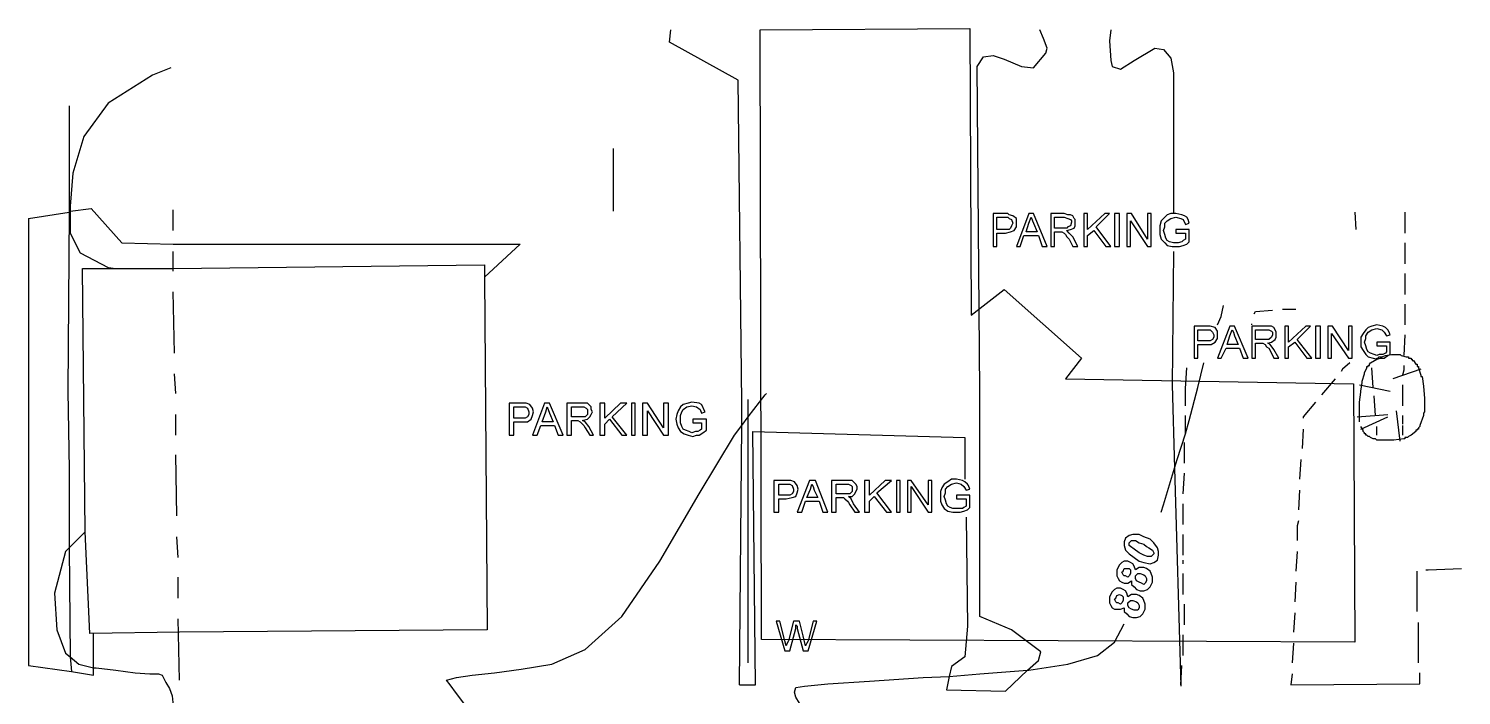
# Model space of a CAD drawing. Header units: feet. Extents: x -3749 to 15459, y 505 to 24761.
# Drawn here: x 463 to 5139, y 19191 to 21369 of the extents above; entities that cross this region are included whole.
import ezdxf

# ---------------------------------------------------------------- set-up
doc = ezdxf.new("R2010")
doc.units = ezdxf.units.FT
for name, color, linetype in [('Buildings', 2, 'CONTINUOUS'), ('Streets', 4, 'CONTINUOUS'), ('Topo Lines', 6, 'CONTINUOUS')]:
    doc.layers.add(name, color=color, linetype=linetype)

msp = doc.modelspace()

# ---------------------------------------------------------------- linework, layer by layer
at = {"layer": 'Buildings'}
for points in [[(2855.2, 19372.9), (2851.2, 21364.9), (3535.2, 21368.9), (3539.2, 20432.9), (3647.2, 20516.9), (3899.2, 20292.9), (3847.2, 20224.9), (4787.2, 20208.9), (4791.2, 19364.9), (2855.2, 19372.9)], [(935.2, 20708.9), (935.2, 20776.9)], [(3611.2, 20656.9), (3623.2, 20656.9), (3623.2, 20700.9), (3651.2, 20700.9), (3667.2, 20704.9), (3679.2, 20708.9), (3687.2, 20720.9), (3687.2, 20732.9), (3687.2, 20748.9), (3675.2, 20756.9), (3663.2, 20760.9), (3659.2, 20764.9), (3647.2, 20764.9), (3611.2, 20764.9), (3611.2, 20656.9)], [(3687.2, 20656.9), (3699.2, 20656.9), (3711.2, 20692.9), (3759.2, 20692.9), (3771.2, 20656.9), (3787.2, 20656.9), (3743.2, 20764.9), (3727.2, 20764.9), (3687.2, 20656.9)], [(3799.2, 20656.9), (3811.2, 20656.9), (3811.2, 20704.9), (3827.2, 20704.9), (3835.2, 20704.9), (3843.2, 20700.9), (3847.2, 20696.9), (3851.2, 20688.9), (3859.2, 20680.9), (3871.2, 20656.9), (3887.2, 20656.9), (3871.2, 20688.9), (3859.2, 20700.9), (3851.2, 20708.9), (3863.2, 20712.9), (3875.2, 20716.9), (3879.2, 20724.9), (3879.2, 20736.9), (3879.2, 20744.9), (3875.2, 20748.9), (3871.2, 20756.9), (3863.2, 20760.9), (3855.2, 20760.9), (3843.2, 20764.9), (3799.2, 20764.9), (3799.2, 20656.9)], [(3907.2, 20656.9), (3919.2, 20656.9), (3919.2, 20692.9), (3939.2, 20708.9), (3979.2, 20656.9), (3995.2, 20656.9), (3947.2, 20720.9), (3991.2, 20764.9), (3975.2, 20764.9), (3919.2, 20712.9), (3919.2, 20764.9), (3907.2, 20764.9), (3907.2, 20656.9)], [(4007.2, 20656.9), (4023.2, 20656.9), (4023.2, 20764.9), (4007.2, 20764.9), (4007.2, 20656.9)], [(4047.2, 20656.9), (4059.2, 20656.9), (4059.2, 20740.9), (4115.2, 20656.9), (4127.2, 20656.9), (4127.2, 20764.9), (4115.2, 20764.9), (4115.2, 20680.9), (4063.2, 20764.9), (4047.2, 20764.9), (4047.2, 20656.9)], [(4207.2, 20700.9), (4239.2, 20700.9), (4239.2, 20680.9), (4231.2, 20676.9), (4227.2, 20672.9), (4215.2, 20668.9), (4207.2, 20668.9), (4199.2, 20668.9), (4187.2, 20672.9), (4179.2, 20676.9), (4175.2, 20684.9), (4171.2, 20696.9), (4167.2, 20708.9), (4171.2, 20720.9), (4171.2, 20732.9), (4179.2, 20740.9), (4191.2, 20748.9), (4207.2, 20752.9), (4223.2, 20748.9), (4231.2, 20744.9), (4239.2, 20728.9), (4251.2, 20732.9), (4247.2, 20744.9), (4243.2, 20752.9), (4235.2, 20756.9), (4227.2, 20760.9), (4207.2, 20764.9), (4191.2, 20764.9), (4179.2, 20760.9), (4167.2, 20748.9), (4159.2, 20740.9), (4155.2, 20724.9), (4155.2, 20708.9), (4155.2, 20696.9), (4159.2, 20680.9), (4171.2, 20668.9), (4179.2, 20660.9), (4195.2, 20656.9), (4207.2, 20656.9), (4219.2, 20656.9), (4231.2, 20660.9), (4243.2, 20664.9), (4251.2, 20672.9), (4251.2, 20712.9), (4207.2, 20712.9), (4207.2, 20700.9)], [(4791.2, 20768.9), (4795.2, 20712.9)], [(4955.2, 20768.9), (4955.2, 20700.9)], [(3623.2, 20712.9), (3623.2, 20752.9), (3651.2, 20752.9), (3659.2, 20752.9), (3663.2, 20748.9), (3671.2, 20744.9), (3675.2, 20732.9), (3671.2, 20724.9), (3667.2, 20716.9), (3663.2, 20712.9), (3651.2, 20712.9), (3623.2, 20712.9)], [(3719.2, 20704.9), (3727.2, 20732.9), (3735.2, 20752.9), (3739.2, 20740.9), (3743.2, 20732.9), (3755.2, 20704.9), (3719.2, 20704.9)], [(3811.2, 20716.9), (3811.2, 20752.9), (3843.2, 20752.9), (3855.2, 20748.9), (3863.2, 20744.9), (3867.2, 20740.9), (3867.2, 20736.9), (3863.2, 20724.9), (3855.2, 20720.9), (3851.2, 20716.9), (3843.2, 20716.9), (3811.2, 20716.9)], [(4955.2, 20668.9), (4955.2, 20600.9)], [(935.2, 20576.9), (935.2, 20640.9)], [(1951.2, 20556.9), (1959.2, 19404.9), (955.2, 19396.9), (663.2, 19392.9), (647.2, 19724.9), (639.2, 20584.9), (747.2, 20584.9), (935.2, 20584.9), (1951.2, 20596.9), (1951.2, 20556.9)], [(4955.2, 20568.9), (4955.2, 20500.9)], [(939.2, 20308.9), (935.2, 20508.9)], [(4463.2, 20436.9), (4467.2, 20444.9), (4523.2, 20448.9)], [(4555.2, 20452.9), (4599.2, 20452.9)], [(4955.2, 20468.9), (4955.2, 20400.9)], [(4267.2, 20292.9), (4279.2, 20292.9), (4279.2, 20336.9), (4307.2, 20336.9), (4323.2, 20336.9), (4335.2, 20344.9), (4343.2, 20356.9), (4343.2, 20368.9), (4343.2, 20380.9), (4335.2, 20392.9), (4319.2, 20396.9), (4315.2, 20396.9), (4307.2, 20396.9), (4267.2, 20396.9), (4267.2, 20292.9)], [(4343.2, 20292.9), (4355.2, 20292.9), (4371.2, 20324.9), (4415.2, 20324.9), (4427.2, 20292.9), (4443.2, 20292.9), (4399.2, 20396.9), (4383.2, 20396.9), (4343.2, 20292.9)], [(4455.2, 20400.9), (4455.2, 20404.9)], [(4455.2, 20292.9), (4467.2, 20292.9), (4467.2, 20340.9), (4483.2, 20340.9), (4491.2, 20340.9), (4499.2, 20336.9), (4503.2, 20328.9), (4511.2, 20324.9), (4515.2, 20316.9), (4527.2, 20292.9), (4543.2, 20292.9), (4527.2, 20320.9), (4515.2, 20336.9), (4507.2, 20340.9), (4519.2, 20344.9), (4531.2, 20352.9), (4535.2, 20360.9), (4535.2, 20368.9), (4535.2, 20376.9), (4531.2, 20384.9), (4527.2, 20392.9), (4519.2, 20396.9), (4511.2, 20396.9), (4499.2, 20396.9), (4455.2, 20396.9), (4455.2, 20292.9)], [(4563.2, 20292.9), (4575.2, 20292.9), (4575.2, 20328.9), (4595.2, 20344.9), (4635.2, 20292.9), (4651.2, 20292.9), (4603.2, 20352.9), (4647.2, 20396.9), (4631.2, 20396.9), (4575.2, 20344.9), (4575.2, 20396.9), (4563.2, 20396.9), (4563.2, 20292.9)], [(4663.2, 20292.9), (4679.2, 20292.9), (4679.2, 20396.9), (4663.2, 20396.9), (4663.2, 20292.9)], [(4703.2, 20292.9), (4715.2, 20292.9), (4715.2, 20372.9), (4771.2, 20292.9), (4783.2, 20292.9), (4783.2, 20396.9), (4771.2, 20396.9), (4771.2, 20316.9), (4719.2, 20396.9), (4703.2, 20396.9), (4703.2, 20292.9)], [(4863.2, 20332.9), (4895.2, 20332.9), (4895.2, 20312.9), (4891.2, 20308.9), (4883.2, 20304.9), (4871.2, 20304.9), (4863.2, 20300.9), (4855.2, 20304.9), (4843.2, 20308.9), (4835.2, 20312.9), (4831.2, 20320.9), (4827.2, 20332.9), (4823.2, 20344.9), (4827.2, 20356.9), (4827.2, 20364.9), (4835.2, 20376.9), (4847.2, 20384.9), (4863.2, 20388.9), (4879.2, 20384.9), (4887.2, 20376.9), (4895.2, 20364.9), (4907.2, 20368.9), (4903.2, 20376.9), (4899.2, 20384.9), (4891.2, 20392.9), (4883.2, 20396.9), (4863.2, 20400.9), (4847.2, 20396.9), (4835.2, 20392.9), (4827.2, 20384.9), (4819.2, 20372.9), (4811.2, 20360.9), (4811.2, 20344.9), (4811.2, 20328.9), (4819.2, 20316.9), (4827.2, 20304.9), (4835.2, 20296.9), (4851.2, 20292.9), (4863.2, 20288.9), (4875.2, 20292.9), (4887.2, 20292.9), (4899.2, 20300.9), (4907.2, 20304.9), (4907.2, 20344.9), (4863.2, 20344.9), (4863.2, 20332.9)], [(4279.2, 20348.9), (4279.2, 20384.9), (4307.2, 20384.9), (4315.2, 20384.9), (4319.2, 20384.9), (4327.2, 20376.9), (4331.2, 20368.9), (4331.2, 20360.9), (4327.2, 20352.9), (4319.2, 20348.9), (4307.2, 20348.9), (4279.2, 20348.9)], [(4375.2, 20336.9), (4383.2, 20364.9), (4391.2, 20384.9), (4395.2, 20376.9), (4399.2, 20364.9), (4411.2, 20336.9), (4375.2, 20336.9)], [(4467.2, 20352.9), (4467.2, 20384.9), (4499.2, 20384.9), (4511.2, 20384.9), (4519.2, 20380.9), (4523.2, 20376.9), (4523.2, 20368.9), (4519.2, 20360.9), (4511.2, 20352.9), (4507.2, 20352.9), (4499.2, 20352.9), (4467.2, 20352.9)], [(4955.2, 20368.9), (4951.2, 20300.9)], [(4239.2, 20192.9), (4243.2, 20260.9)], [(4775.2, 20276.9), (4751.2, 20256.9), (4747.2, 20248.9)], [(4851.2, 20196.9), (4847.2, 20260.9)], [(4951.2, 20252.9), (4947.2, 20236.9)], [(4951.2, 20268.9), (4951.2, 20252.9)], [(943.2, 20176.9), (939.2, 20240.9)], [(4727.2, 20224.9), (4683.2, 20172.9)], [(4947.2, 20204.9), (4947.2, 20136.9)], [(2811.2, 20100.9), (2811.2, 20156.9)], [(4239.2, 20136.9), (4239.2, 20192.9)], [(4859.2, 20104.9), (4855.2, 20168.9)], [(943.2, 20040.9), (943.2, 20108.9)], [(2031.2, 20040.9), (2047.2, 20040.9), (2047.2, 20084.9), (2071.2, 20084.9), (2091.2, 20084.9), (2103.2, 20092.9), (2107.2, 20104.9), (2111.2, 20116.9), (2107.2, 20128.9), (2099.2, 20140.9), (2087.2, 20144.9), (2079.2, 20144.9), (2071.2, 20144.9), (2031.2, 20144.9), (2031.2, 20040.9)], [(2047.2, 20096.9), (2047.2, 20132.9), (2071.2, 20132.9), (2079.2, 20132.9), (2083.2, 20132.9), (2091.2, 20128.9), (2095.2, 20116.9), (2095.2, 20108.9), (2091.2, 20100.9), (2083.2, 20096.9), (2071.2, 20096.9), (2047.2, 20096.9)], [(2107.2, 20040.9), (2123.2, 20040.9), (2135.2, 20072.9), (2179.2, 20072.9), (2191.2, 20040.9), (2207.2, 20040.9), (2163.2, 20144.9), (2147.2, 20144.9), (2107.2, 20040.9)], [(2139.2, 20084.9), (2151.2, 20116.9), (2155.2, 20132.9), (2159.2, 20124.9), (2163.2, 20112.9), (2175.2, 20084.9), (2139.2, 20084.9)], [(2219.2, 20040.9), (2235.2, 20040.9), (2235.2, 20088.9), (2251.2, 20088.9), (2255.2, 20088.9), (2263.2, 20084.9), (2271.2, 20076.9), (2275.2, 20072.9), (2279.2, 20064.9), (2295.2, 20040.9), (2307.2, 20040.9), (2291.2, 20068.9), (2279.2, 20084.9), (2271.2, 20088.9), (2287.2, 20092.9), (2295.2, 20100.9), (2299.2, 20108.9), (2303.2, 20116.9), (2299.2, 20124.9), (2299.2, 20132.9), (2291.2, 20140.9), (2287.2, 20144.9), (2279.2, 20144.9), (2267.2, 20144.9), (2219.2, 20144.9), (2219.2, 20040.9)], [(2235.2, 20100.9), (2235.2, 20132.9), (2267.2, 20132.9), (2275.2, 20132.9), (2283.2, 20128.9), (2287.2, 20124.9), (2287.2, 20116.9), (2287.2, 20108.9), (2279.2, 20100.9), (2271.2, 20100.9), (2263.2, 20100.9), (2235.2, 20100.9)], [(2327.2, 20040.9), (2343.2, 20040.9), (2343.2, 20076.9), (2359.2, 20092.9), (2399.2, 20040.9), (2415.2, 20040.9), (2367.2, 20100.9), (2415.2, 20144.9), (2395.2, 20144.9), (2343.2, 20096.9), (2343.2, 20144.9), (2327.2, 20144.9), (2327.2, 20040.9)], [(2431.2, 20040.9), (2443.2, 20040.9), (2443.2, 20144.9), (2431.2, 20144.9), (2431.2, 20040.9)], [(2467.2, 20040.9), (2483.2, 20040.9), (2483.2, 20120.9), (2535.2, 20040.9), (2551.2, 20040.9), (2551.2, 20144.9), (2535.2, 20144.9), (2535.2, 20064.9), (2483.2, 20144.9), (2467.2, 20144.9), (2467.2, 20040.9)], [(2631.2, 20080.9), (2659.2, 20080.9), (2659.2, 20060.9), (2655.2, 20056.9), (2647.2, 20052.9), (2639.2, 20052.9), (2627.2, 20048.9), (2619.2, 20052.9), (2607.2, 20056.9), (2599.2, 20060.9), (2595.2, 20068.9), (2591.2, 20080.9), (2591.2, 20092.9), (2591.2, 20104.9), (2595.2, 20116.9), (2599.2, 20124.9), (2611.2, 20132.9), (2627.2, 20136.9), (2643.2, 20132.9), (2655.2, 20124.9), (2659.2, 20112.9), (2671.2, 20116.9), (2667.2, 20124.9), (2663.2, 20132.9), (2659.2, 20140.9), (2651.2, 20144.9), (2627.2, 20148.9), (2615.2, 20144.9), (2599.2, 20140.9), (2591.2, 20132.9), (2583.2, 20120.9), (2579.2, 20108.9), (2575.2, 20092.9), (2579.2, 20076.9), (2583.2, 20064.9), (2591.2, 20052.9), (2603.2, 20044.9), (2615.2, 20040.9), (2631.2, 20036.9), (2643.2, 20040.9), (2651.2, 20040.9), (2663.2, 20048.9), (2675.2, 20056.9), (2675.2, 20092.9), (2631.2, 20092.9), (2631.2, 20080.9)], [(4663.2, 20148.9), (4623.2, 20100.9), (4623.2, 20096.9)], [(2811.2, 19296.9), (2811.2, 20100.9)], [(4239.2, 20044.9), (4239.2, 20104.9)], [(4623.2, 20060.9), (4619.2, 19996.9)], [(4863.2, 20040.9), (4863.2, 20068.9)], [(4947.2, 20104.9), (4947.2, 20076.9)], [(4947.2, 20072.9), (4947.2, 20040.9)], [(4235.2, 19948.9), (4235.2, 20016.9)], [(947.2, 19776.9), (943.2, 19976.9)], [(4615.2, 19960.9), (4611.2, 19896.9)], [(2895.2, 19788.9), (2911.2, 19788.9), (2911.2, 19832.9), (2935.2, 19832.9), (2955.2, 19836.9), (2967.2, 19840.9), (2971.2, 19852.9), (2975.2, 19864.9), (2971.2, 19876.9), (2963.2, 19888.9), (2951.2, 19892.9), (2943.2, 19892.9), (2935.2, 19892.9), (2895.2, 19892.9), (2895.2, 19788.9)], [(2911.2, 19844.9), (2911.2, 19880.9), (2935.2, 19880.9), (2943.2, 19880.9), (2947.2, 19880.9), (2955.2, 19876.9), (2959.2, 19864.9), (2959.2, 19856.9), (2955.2, 19848.9), (2947.2, 19844.9), (2935.2, 19844.9), (2911.2, 19844.9)], [(2971.2, 19788.9), (2987.2, 19788.9), (2999.2, 19824.9), (3043.2, 19824.9), (3055.2, 19788.9), (3071.2, 19788.9), (3031.2, 19892.9), (3011.2, 19892.9), (2971.2, 19788.9)], [(3003.2, 19836.9), (3015.2, 19864.9), (3019.2, 19880.9), (3023.2, 19872.9), (3027.2, 19860.9), (3039.2, 19836.9), (3003.2, 19836.9)], [(3083.2, 19788.9), (3099.2, 19788.9), (3099.2, 19836.9), (3115.2, 19836.9), (3123.2, 19836.9), (3127.2, 19832.9), (3135.2, 19824.9), (3139.2, 19820.9), (3143.2, 19812.9), (3159.2, 19788.9), (3175.2, 19788.9), (3155.2, 19816.9), (3147.2, 19832.9), (3139.2, 19840.9), (3151.2, 19840.9), (3159.2, 19848.9), (3163.2, 19856.9), (3167.2, 19864.9), (3167.2, 19872.9), (3163.2, 19880.9), (3155.2, 19888.9), (3151.2, 19892.9), (3143.2, 19892.9), (3131.2, 19892.9), (3083.2, 19892.9), (3083.2, 19788.9)], [(3099.2, 19848.9), (3099.2, 19880.9), (3131.2, 19880.9), (3139.2, 19880.9), (3147.2, 19876.9), (3151.2, 19872.9), (3151.2, 19864.9), (3151.2, 19856.9), (3143.2, 19848.9), (3135.2, 19848.9), (3127.2, 19848.9), (3099.2, 19848.9)], [(3191.2, 19788.9), (3207.2, 19788.9), (3207.2, 19824.9), (3223.2, 19840.9), (3263.2, 19788.9), (3279.2, 19788.9), (3231.2, 19852.9), (3279.2, 19892.9), (3259.2, 19892.9), (3207.2, 19844.9), (3207.2, 19892.9), (3191.2, 19892.9), (3191.2, 19788.9)], [(3295.2, 19788.9), (3307.2, 19788.9), (3307.2, 19892.9), (3295.2, 19892.9), (3295.2, 19788.9)], [(3331.2, 19788.9), (3343.2, 19788.9), (3343.2, 19872.9), (3399.2, 19788.9), (3411.2, 19788.9), (3411.2, 19892.9), (3399.2, 19892.9), (3399.2, 19812.9), (3343.2, 19892.9), (3331.2, 19892.9), (3331.2, 19788.9)], [(3491.2, 19832.9), (3523.2, 19832.9), (3523.2, 19808.9), (3515.2, 19804.9), (3511.2, 19800.9), (3499.2, 19800.9), (3491.2, 19800.9), (3479.2, 19800.9), (3471.2, 19804.9), (3463.2, 19808.9), (3459.2, 19816.9), (3455.2, 19828.9), (3451.2, 19840.9), (3455.2, 19852.9), (3455.2, 19864.9), (3463.2, 19872.9), (3475.2, 19880.9), (3491.2, 19884.9), (3507.2, 19880.9), (3515.2, 19872.9), (3523.2, 19860.9), (3535.2, 19864.9), (3531.2, 19876.9), (3527.2, 19880.9), (3519.2, 19888.9), (3511.2, 19892.9), (3491.2, 19896.9), (3475.2, 19896.9), (3463.2, 19888.9), (3451.2, 19880.9), (3443.2, 19868.9), (3439.2, 19856.9), (3439.2, 19840.9), (3439.2, 19824.9), (3443.2, 19812.9), (3451.2, 19800.9), (3463.2, 19792.9), (3479.2, 19788.9), (3491.2, 19788.9), (3503.2, 19788.9), (3515.2, 19792.9), (3527.2, 19796.9), (3535.2, 19804.9), (3535.2, 19844.9), (3491.2, 19844.9), (3491.2, 19832.9)], [(4231.2, 19848.9), (4235.2, 19916.9)], [(4611.2, 19860.9), (4607.2, 19796.9)], [(4231.2, 19748.9), (4231.2, 19816.9)], [(4607.2, 19760.9), (4603.2, 19744.9), (4603.2, 19696.9)], [(951.2, 19640.9), (947.2, 19708.9)], [(4103.2, 19624.9), (4123.2, 19620.9), (4135.2, 19624.9), (4147.2, 19632.9), (4151.2, 19648.9), (4151.2, 19660.9), (4147.2, 19672.9), (4135.2, 19688.9), (4123.2, 19700.9), (4103.2, 19708.9), (4087.2, 19716.9), (4067.2, 19716.9), (4055.2, 19712.9), (4043.2, 19704.9), (4039.2, 19692.9), (4039.2, 19680.9), (4043.2, 19664.9), (4055.2, 19652.9), (4071.2, 19640.9), (4087.2, 19628.9), (4103.2, 19624.9)], [(4115.2, 19644.9), (4103.2, 19648.9), (4087.2, 19656.9), (4071.2, 19668.9), (4059.2, 19676.9), (4055.2, 19680.9), (4055.2, 19688.9), (4063.2, 19696.9), (4075.2, 19696.9), (4087.2, 19688.9), (4103.2, 19684.9), (4111.2, 19676.9), (4119.2, 19672.9), (4131.2, 19664.9), (4135.2, 19656.9), (4135.2, 19652.9), (4127.2, 19644.9), (4123.2, 19644.9), (4115.2, 19644.9)], [(4231.2, 19648.9), (4231.2, 19704.9), (4231.2, 19716.9)], [(4603.2, 19660.9), (4599.2, 19596.9)], [(4063.2, 19564.9), (4063.2, 19552.9), (4071.2, 19544.9), (4079.2, 19536.9), (4091.2, 19532.9), (4103.2, 19532.9), (4115.2, 19536.9), (4123.2, 19544.9), (4131.2, 19560.9), (4131.2, 19568.9), (4131.2, 19576.9), (4127.2, 19588.9), (4123.2, 19596.9), (4111.2, 19604.9), (4103.2, 19608.9), (4087.2, 19608.9), (4075.2, 19600.9), (4071.2, 19612.9), (4067.2, 19620.9), (4059.2, 19624.9), (4051.2, 19628.9), (4039.2, 19628.9), (4031.2, 19624.9), (4023.2, 19616.9), (4015.2, 19600.9), (4015.2, 19592.9), (4015.2, 19580.9), (4019.2, 19572.9), (4023.2, 19564.9), (4031.2, 19560.9), (4039.2, 19556.9), (4051.2, 19556.9), (4063.2, 19564.9)], [(4043.2, 19580.9), (4039.2, 19580.9), (4035.2, 19584.9), (4031.2, 19592.9), (4035.2, 19596.9), (4039.2, 19604.9), (4047.2, 19604.9), (4055.2, 19604.9), (4059.2, 19600.9), (4059.2, 19592.9), (4059.2, 19588.9), (4055.2, 19580.9), (4051.2, 19576.9), (4043.2, 19580.9)], [(4231.2, 19620.9), (4231.2, 19632.9)], [(4995.2, 19464.9), (4995.2, 19596.9)], [(5023.2, 19600.9), (5031.2, 19600.9)], [(5031.2, 19600.9), (5139.2, 19604.9)], [(951.2, 19508.9), (951.2, 19576.9)], [(4095.2, 19556.9), (4087.2, 19560.9), (4079.2, 19564.9), (4075.2, 19572.9), (4075.2, 19580.9), (4083.2, 19588.9), (4087.2, 19588.9), (4091.2, 19588.9), (4103.2, 19584.9), (4107.2, 19580.9), (4111.2, 19572.9), (4111.2, 19564.9), (4107.2, 19556.9), (4103.2, 19552.9), (4095.2, 19556.9)], [(4231.2, 19520.9), (4231.2, 19588.9)], [(4599.2, 19560.9), (4595.2, 19496.9)], [(4039.2, 19476.9), (4039.2, 19464.9), (4047.2, 19456.9), (4055.2, 19448.9), (4067.2, 19444.9), (4079.2, 19444.9), (4091.2, 19448.9), (4099.2, 19456.9), (4107.2, 19472.9), (4107.2, 19480.9), (4107.2, 19488.9), (4103.2, 19500.9), (4099.2, 19508.9), (4087.2, 19516.9), (4079.2, 19520.9), (4063.2, 19520.9), (4051.2, 19512.9), (4047.2, 19524.9), (4043.2, 19532.9), (4035.2, 19536.9), (4027.2, 19540.9), (4015.2, 19540.9), (4007.2, 19536.9), (3999.2, 19528.9), (3991.2, 19512.9), (3991.2, 19504.9), (3991.2, 19492.9), (3995.2, 19484.9), (3999.2, 19476.9), (4007.2, 19472.9), (4015.2, 19472.9), (4027.2, 19472.9), (4039.2, 19476.9)], [(4019.2, 19492.9), (4015.2, 19492.9), (4011.2, 19496.9), (4007.2, 19504.9), (4011.2, 19508.9), (4015.2, 19516.9), (4023.2, 19520.9), (4031.2, 19516.9), (4035.2, 19512.9), (4035.2, 19504.9), (4035.2, 19500.9), (4031.2, 19492.9), (4027.2, 19488.9), (4019.2, 19492.9)], [(4071.2, 19468.9), (4063.2, 19472.9), (4055.2, 19476.9), (4051.2, 19484.9), (4051.2, 19492.9), (4059.2, 19500.9), (4063.2, 19500.9), (4067.2, 19500.9), (4079.2, 19496.9), (4083.2, 19492.9), (4087.2, 19484.9), (4087.2, 19476.9), (4083.2, 19468.9), (4079.2, 19468.9), (4071.2, 19468.9)], [(4235.2, 19420.9), (4235.2, 19488.9)], [(4595.2, 19460.9), (4591.2, 19396.9)], [(955.2, 19240.9), (951.2, 19440.9)], [(2931.2, 19336.9), (2947.2, 19336.9), (2967.2, 19408.9), (2967.2, 19412.9), (2967.2, 19420.9), (2971.2, 19416.9), (2971.2, 19408.9), (2991.2, 19336.9), (3007.2, 19336.9), (3035.2, 19432.9), (3023.2, 19432.9), (3007.2, 19368.9), (3003.2, 19360.9), (2999.2, 19352.9), (2991.2, 19384.9), (2979.2, 19432.9), (2959.2, 19432.9), (2943.2, 19368.9), (2939.2, 19360.9), (2935.2, 19352.9), (2931.2, 19368.9), (2915.2, 19432.9), (2903.2, 19432.9), (2931.2, 19336.9)], [(4999.2, 19296.9), (4999.2, 19428.9)], [(4231.2, 19320.9), (4231.2, 19388.9)], [(4591.2, 19360.9), (4587.2, 19296.9)], [(4223.2, 19224.9), (4227.2, 19288.9)], [(4587.2, 19260.9), (4583.2, 19224.9)], [(5003.2, 19228.9), (5003.2, 19264.9)]]:
    msp.add_lwpolyline(points, dxfattribs=at)
at = {"layer": 'Streets'}
for points in [[(2791.2, 20072.9), (2791.2, 20148.9), (2779.2, 21200.9), (2555.2, 21324.9), (2559.2, 21364.9)], [(3723.2, 19272.9), (3759.2, 19304.9), (3767.2, 19332.9), (3671.2, 19404.9), (3567.2, 19448.9), (3567.2, 20184.9), (3559.2, 21244.9), (3579.2, 21276.9), (3611.2, 21280.9), (3647.2, 21268.9), (3703.2, 21244.9), (3743.2, 21240.9), (3783.2, 21288.9), (3787.2, 21304.9), (3775.2, 21336.9), (3763.2, 21364.9)], [(3995.2, 21364.9), (3991.2, 21328.9), (3995.2, 21264.9), (3999.2, 21244.9), (4027.2, 21236.9), (4071.2, 21264.9), (4139.2, 21304.9), (4167.2, 21300.9), (4191.2, 21272.9), (4199.2, 21224.9), (4199.2, 20764.9)], [(595.2, 21116.9), (595.2, 20768.9)], [(2371.2, 20976.9), (2371.2, 20772.9)], [(463.2, 20748.9), (595.2, 20768.9), (599.2, 20772.9), (667.2, 20780.9), (767.2, 20668.9), (935.2, 20664.9)], [(595.2, 20768.9), (591.2, 20184.9), (595.2, 19928.9)], [(463.2, 20748.9), (463.2, 20516.9), (463.2, 19772.9)], [(935.2, 20664.9), (935.2, 20664.9)], [(935.2, 20664.9), (2067.2, 20664.9), (1951.2, 20556.9)], [(4199.2, 20640.9), (4195.2, 20204.9), (4203.2, 19932.9)], [(2783.2, 19224.9), (2791.2, 20072.9)], [(2835.2, 19224.9), (2827.2, 20052.9), (3519.2, 20032.9), (3519.2, 19896.9)], [(595.2, 19928.9), (595.2, 19672.9)], [(4203.2, 19932.9), (4223.2, 19220.9)], [(463.2, 19772.9), (463.2, 19292.9), (463.2, 19288.9), (603.2, 19268.9)], [(3523.2, 19772.9), (3527.2, 19416.9), (3519.2, 19316.9), (3475.2, 19284.9), (3467.2, 19252.9)], [(595.2, 19672.9), (599.2, 19316.9)], [(675.2, 19280.9), (675.2, 19392.9)], [(599.2, 19316.9), (603.2, 19268.9)], [(603.2, 19268.9), (675.2, 19256.9)], [(675.2, 19256.9), (675.2, 19280.9)], [(3651.2, 19204.9), (3723.2, 19272.9)], [(2783.2, 19224.9), (2835.2, 19224.9)], [(3467.2, 19252.9), (3459.2, 19208.9)], [(4583.2, 19224.9), (5003.2, 19228.9)], [(3459.2, 19208.9), (3651.2, 19204.9)]]:
    msp.add_lwpolyline(points, dxfattribs=at)
at = {"layer": 'Topo Lines'}
for points in [[(927.2, 21240.9), (867.2, 21216.9), (723.2, 21124.9), (643.2, 21016.9), (607.2, 20896.9), (599.2, 20788.9), (599.2, 20772.9)], [(599.2, 20772.9), (599.2, 20700.9), (631.2, 20636.9), (723.2, 20588.9), (747.2, 20584.9)], [(4343.2, 20400.9), (4355.2, 20428.9), (4363.2, 20464.9)], [(4811.2, 20184.9), (4815.2, 20212.9), (4815.2, 20216.9), (4823.2, 20240.9), (4823.2, 20244.9), (4831.2, 20260.9), (4831.2, 20264.9), (4835.2, 20264.9), (4835.2, 20268.9), (4839.2, 20268.9), (4839.2, 20272.9), (4843.2, 20276.9), (4863.2, 20288.9), (4863.2, 20292.9), (4867.2, 20292.9), (4871.2, 20296.9), (4875.2, 20296.9), (4879.2, 20296.9), (4891.2, 20300.9), (4911.2, 20304.9), (4931.2, 20304.9), (4935.2, 20304.9), (4939.2, 20304.9), (4943.2, 20300.9), (4959.2, 20296.9), (4963.2, 20296.9), (4967.2, 20296.9), (4967.2, 20292.9), (4971.2, 20292.9), (4975.2, 20292.9), (4975.2, 20288.9), (4979.2, 20288.9), (4979.2, 20284.9), (4983.2, 20284.9)], [(4239.2, 20044.9), (4251.2, 20088.9), (4279.2, 20196.9), (4299.2, 20276.9)], [(5007.2, 20256.9), (4915.2, 20224.9)], [(4983.2, 20284.9), (4991.2, 20272.9), (4995.2, 20272.9), (4995.2, 20268.9), (4995.2, 20264.9), (4999.2, 20264.9), (4999.2, 20260.9), (5007.2, 20236.9), (5007.2, 20232.9), (5011.2, 20232.9), (5015.2, 20200.9), (5019.2, 20160.9), (5019.2, 20156.9), (5019.2, 20116.9), (5015.2, 20112.9), (5015.2, 20108.9), (5015.2, 20104.9), (5003.2, 20072.9), (5003.2, 20068.9), (4999.2, 20064.9), (4999.2, 20060.9), (4995.2, 20060.9), (4995.2, 20056.9), (4991.2, 20056.9), (4991.2, 20052.9), (4975.2, 20040.9)], [(4807.2, 20204.9), (4907.2, 20184.9)], [(2811.2, 20100.9), (2867.2, 20172.9), (2871.2, 20176.9)], [(4807.2, 20084.9), (4807.2, 20108.9), (4807.2, 20112.9), (4807.2, 20144.9), (4807.2, 20148.9), (4811.2, 20180.9), (4811.2, 20184.9), (4811.2, 20184.9)], [(4799.2, 20100.9), (4899.2, 20108.9)], [(4939.2, 20020.9), (4927.2, 20120.9)], [(1911.2, 19084.9), (1907.2, 19084.9), (1911.2, 19096.9), (1911.2, 19112.9), (1903.2, 19132.9), (1883.2, 19164.9), (1859.2, 19196.9), (1839.2, 19224.9), (1827.2, 19240.9), (1859.2, 19248.9), (1911.2, 19256.9), (1983.2, 19264.9), (2071.2, 19276.9), (2171.2, 19292.9), (2279.2, 19340.9), (2399.2, 19448.9), (2523.2, 19628.9), (2651.2, 19848.9), (2767.2, 20040.9), (2791.2, 20072.9)], [(2791.2, 20072.9), (2811.2, 20100.9)], [(4811.2, 20060.9), (4899.2, 20100.9)], [(4843.2, 20032.9), (4839.2, 20036.9), (4835.2, 20036.9), (4831.2, 20040.9), (4827.2, 20040.9), (4827.2, 20044.9), (4823.2, 20044.9), (4823.2, 20048.9), (4819.2, 20052.9), (4819.2, 20056.9), (4811.2, 20068.9)], [(4203.2, 19932.9), (4211.2, 19960.9), (4239.2, 20044.9)], [(4975.2, 20040.9), (4967.2, 20036.9), (4963.2, 20032.9), (4959.2, 20032.9), (4955.2, 20032.9), (4955.2, 20028.9), (4951.2, 20028.9), (4919.2, 20024.9), (4915.2, 20024.9), (4887.2, 20024.9), (4883.2, 20024.9), (4863.2, 20024.9), (4859.2, 20028.9), (4855.2, 20028.9), (4851.2, 20028.9), (4843.2, 20032.9)], [(4159.2, 19788.9), (4167.2, 19812.9), (4203.2, 19932.9)], [(647.2, 19724.9), (595.2, 19672.9)], [(595.2, 19672.9), (583.2, 19660.9), (547.2, 19524.9), (555.2, 19404.9), (583.2, 19328.9), (599.2, 19316.9)], [(3723.2, 19272.9), (3727.2, 19272.9), (3855.2, 19292.9), (3951.2, 19320.9), (4007.2, 19364.9), (4039.2, 19424.9)], [(599.2, 19316.9), (627.2, 19292.9), (675.2, 19280.9)], [(675.2, 19280.9), (683.2, 19280.9), (747.2, 19272.9), (811.2, 19264.9), (859.2, 19260.9), (887.2, 19260.9), (899.2, 19256.9), (911.2, 19232.9), (923.2, 19212.9), (931.2, 19188.9), (935.2, 19156.9), (935.2, 19128.9), (935.2, 19108.9), (935.2, 19096.9), (931.2, 19092.9)], [(3467.2, 19252.9), (3567.2, 19260.9), (3723.2, 19272.9)], [(3051.2, 19084.9), (3043.2, 19100.9), (3023.2, 19116.9), (2999.2, 19140.9), (2979.2, 19164.9), (2967.2, 19184.9), (2963.2, 19200.9), (2967.2, 19216.9), (2995.2, 19220.9), (3071.2, 19228.9), (3207.2, 19236.9), (3383.2, 19248.9), (3467.2, 19252.9)]]:
    msp.add_lwpolyline(points, dxfattribs=at)

doc.saveas('drawing.dxf')
